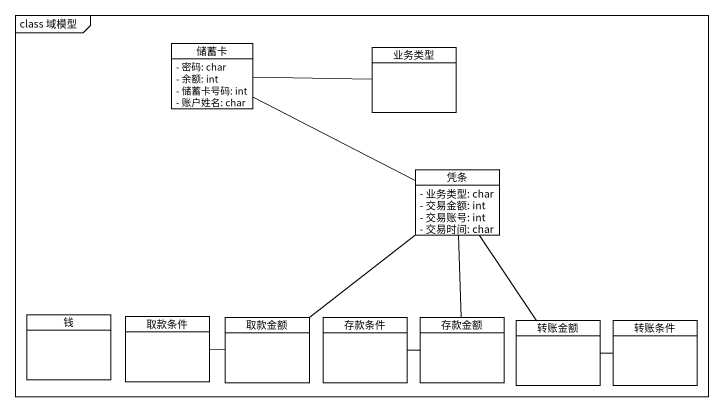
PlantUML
@startuml
mainframe class 域模型
hide circle
hide empty members
skinparam classAttributeIconSize 0
class 储蓄卡 {
  - 密码: char
  - 余额: int
  - 储蓄卡号码: int
  - 账户姓名: char
}
class 业务类型
class 凭条 {
  - 业务类型: char
  - 交易金额: int
  - 交易账号: int
  - 交易时间: char
}
class 钱
class 取款条件
class 取款金额
class 存款条件
class 存款金额
class 转账金额
class 转账条件
储蓄卡 -right- 业务类型
储蓄卡 -right- 凭条
凭条 -- 取款金额
取款条件 -right- 取款金额
存款条件 -right- 存款金额
存款金额 -up- 凭条
转账金额 -up- 凭条
转账金额 -right- 转账条件
@enduml
